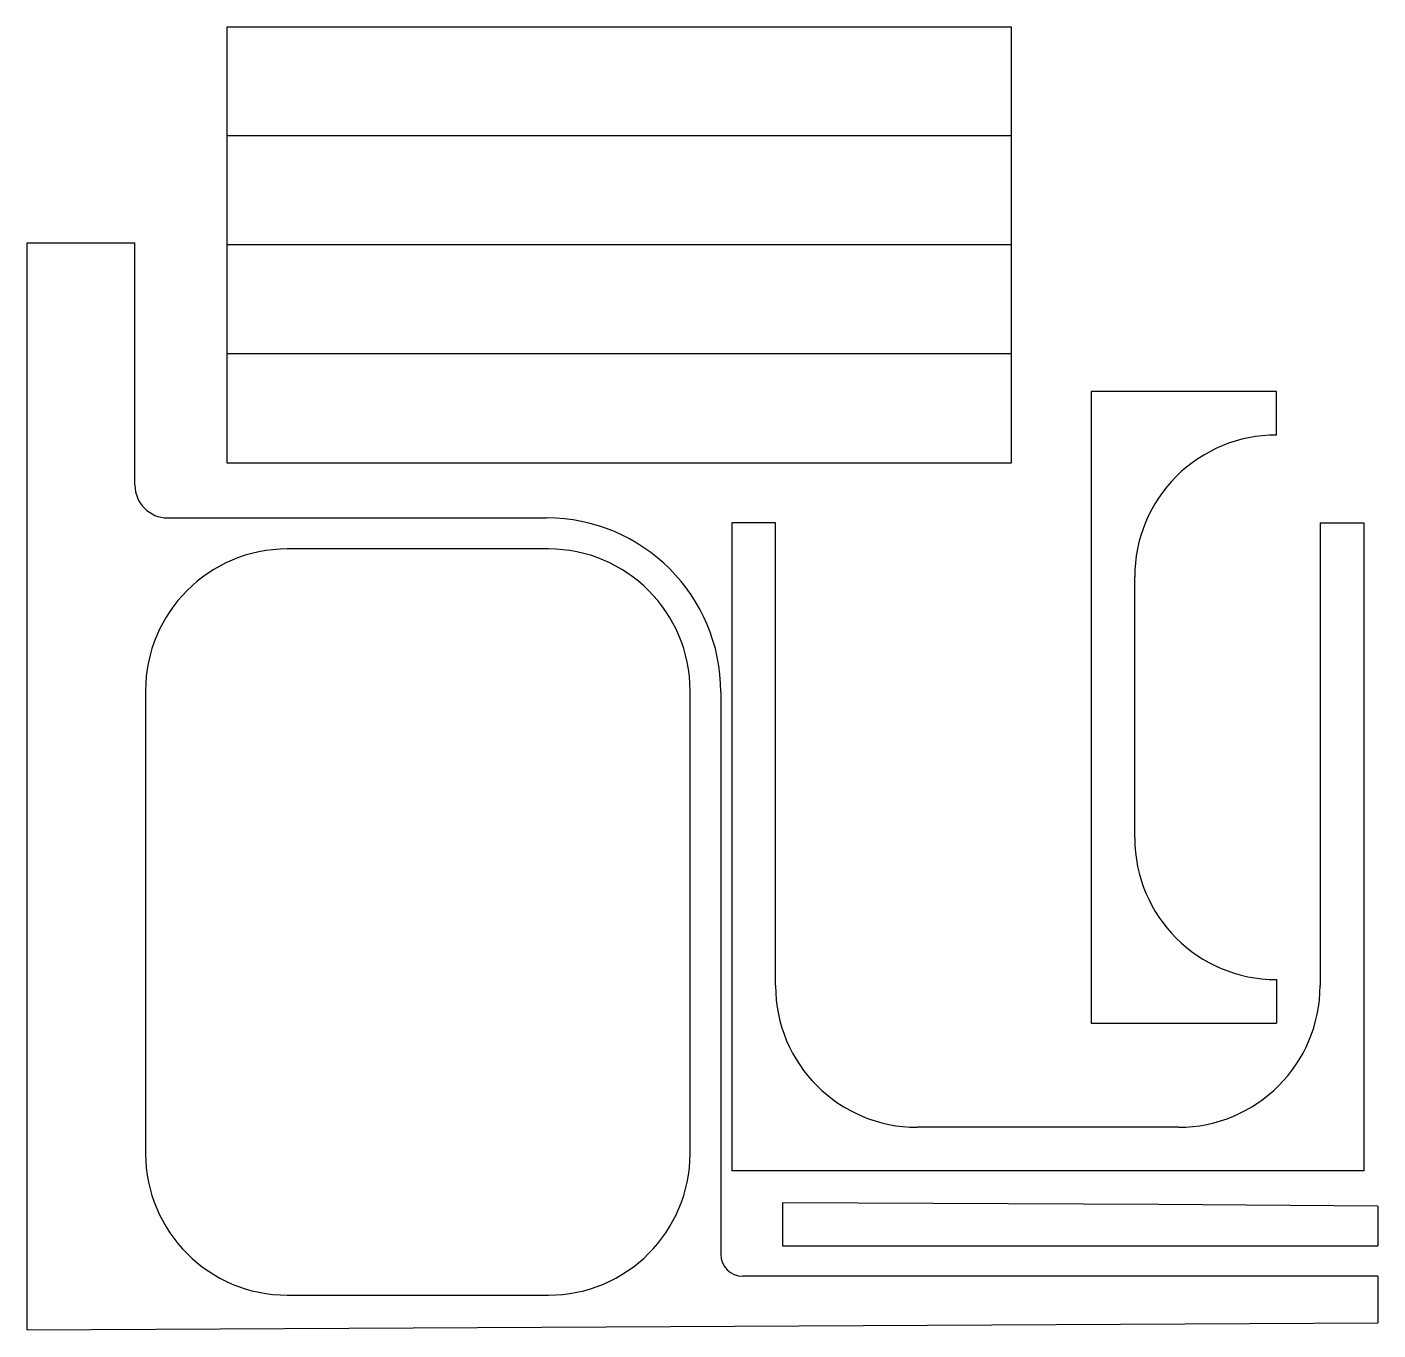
# Model space of a CAD drawing. Extents: x 465 to 1705, y 706 to 1902.
import ezdxf

# ---------------------------------------------------------------- set-up
doc = ezdxf.new("R2010")
doc.units = 0
doc.header["$LTSCALE"] = 100
doc.layers.add('MULTIMAT', color=21, linetype='CONTINUOUS')

msp = doc.modelspace()

# ---------------------------------------------------------------- linework, layer by layer
at = {"layer": 'MULTIMAT'}
for p, q in [((1368.3, 1902.3), (648.3, 1902.3)), ((648.3, 1902.3), (648.3, 1502.3)), ((1368.3, 1502.3), (1368.3, 1902.3)), ((1368.3, 1802.3), (648.3, 1802.3)), ((464.8, 706.3), (464.8, 1704.1)), ((464.8, 1704.1), (563.8, 1704.1)), ((563.8, 1481.7), (563.8, 1704.1)), ((1368.3, 1702.3), (648.3, 1702.3)), ((1368.3, 1602.3), (648.3, 1602.3)), ((1441.4, 1567.8), (1441.4, 987.9)), ((1611.6, 1567.8), (1441.4, 1567.8)), ((1611.6, 1527.8), (1611.6, 1567.8)), ((648.3, 1502.3), (1368.3, 1502.3)), ((593.8, 1451.7), (941.6, 1451.7)), ((1151.8, 1447.1), (1111.8, 1447.1)), ((1111.8, 1447.1), (1111.8, 852.3)), ((1151.8, 1022.4), (1151.8, 1447.1)), ((1651.7, 1447.1), (1651.7, 1022.4)), ((1651.7, 1447.1), (1691.7, 1447.1)), ((1691.7, 1447.1), (1691.7, 852.3)), ((943.4, 1423.2), (703.6, 1423.2)), ((1481.4, 1397.7), (1481.4, 1158)), ((573.5, 1293), (573.5, 868.3)), ((1073.5, 868.3), (1073.5, 1293)), ((1101.6, 1291.7), (1101.6, 775.7)), ((1611.6, 1027.9), (1611.6, 987.9)), ((1441.4, 987.9), (1611.6, 987.9)), ((1521.6, 892.3), (1281.9, 892.3)), ((1691.7, 852.3), (1111.8, 852.3)), ((1503.5, 821.3), (1158.1, 823.1)), ((1158.1, 823.1), (1158.1, 783.6)), ((1704.8, 820), (1503.5, 821.3)), ((1704.8, 820), (1704.8, 783.6)), ((1158.1, 783.6), (1704.8, 783.6)), ((1704.8, 755.7), (1121.6, 755.7)), ((1704.8, 755.7), (1704.8, 712.7)), ((703.6, 738.2), (943.4, 738.2)), ((464.8, 706.3), (1704.8, 712.7))]:
    msp.add_line(p, q, dxfattribs=at)
for centre, radius, start, end in [((1611.6, 1397.7), 130.1, 89.9968, 179.9968), ((593.8, 1481.7), 30, 180, 270), ((941.6, 1291.7), 160, 359.9968, 89.9968), ((703.7, 1293.1), 130.1, 90.0032, 180.0032), ((943.3, 1293.1), 130.1, 359.9968, 89.9968), ((1611.6, 1158), 130.1, 180.0032, 270.0032), ((1281.9, 1022.4), 130.1, 179.9968, 269.9968), ((1521.6, 1022.4), 130.1, 270.0032, 0.0032), ((703.7, 868.3), 130.1, 179.9968, 269.9968), ((943.3, 868.3), 130.1, 270.0032, 0.0032), ((1121.6, 775.7), 20, 180, 270)]:
    msp.add_arc(centre, radius, start, end, dxfattribs=at)

doc.saveas('drawing.dxf')
